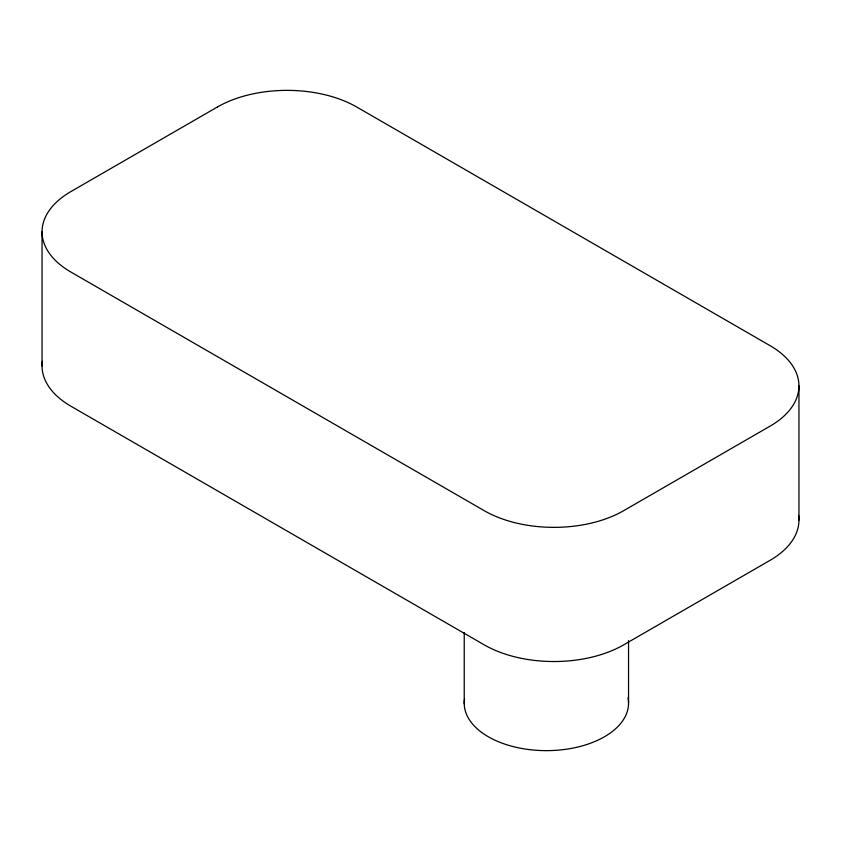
<?xml version="1.0" encoding="UTF-8"?>
<svg xmlns="http://www.w3.org/2000/svg" width="841" height="841" viewBox="0 0 841 841"><rect width="100%" height="100%" fill="white"/><g stroke="black" fill="none" stroke-linecap="round" stroke-linejoin="round"><path stroke-width="1.26" d="M42.05 365.982L42.05 231.811M798.95 385.903L798.95 520.074M628.542 640.642L628.542 702.708M464.232 632.579L464.232 703.696M798.614 515.375A98.597 56.925 0 0 1 770.072 560.327L623.665 644.858A98.597 56.925 0 0 1 484.237 644.858L70.928 406.235A98.597 56.925 0 0 1 42.386 361.283M628.027 697.872A82.166 47.432 0 0 1 547.239 750.635A82.166 47.432 0 0 1 464.568 698.85M217.335 107.038L70.928 191.559A98.597 56.925 0 0 0 70.928 272.064L484.237 510.687A98.597 56.925 0 0 0 623.665 510.687L770.072 426.156A98.597 56.925 0 0 0 770.072 345.662L356.763 107.038A98.597 56.925 0 0 0 217.335 107.038"/></g></svg>
